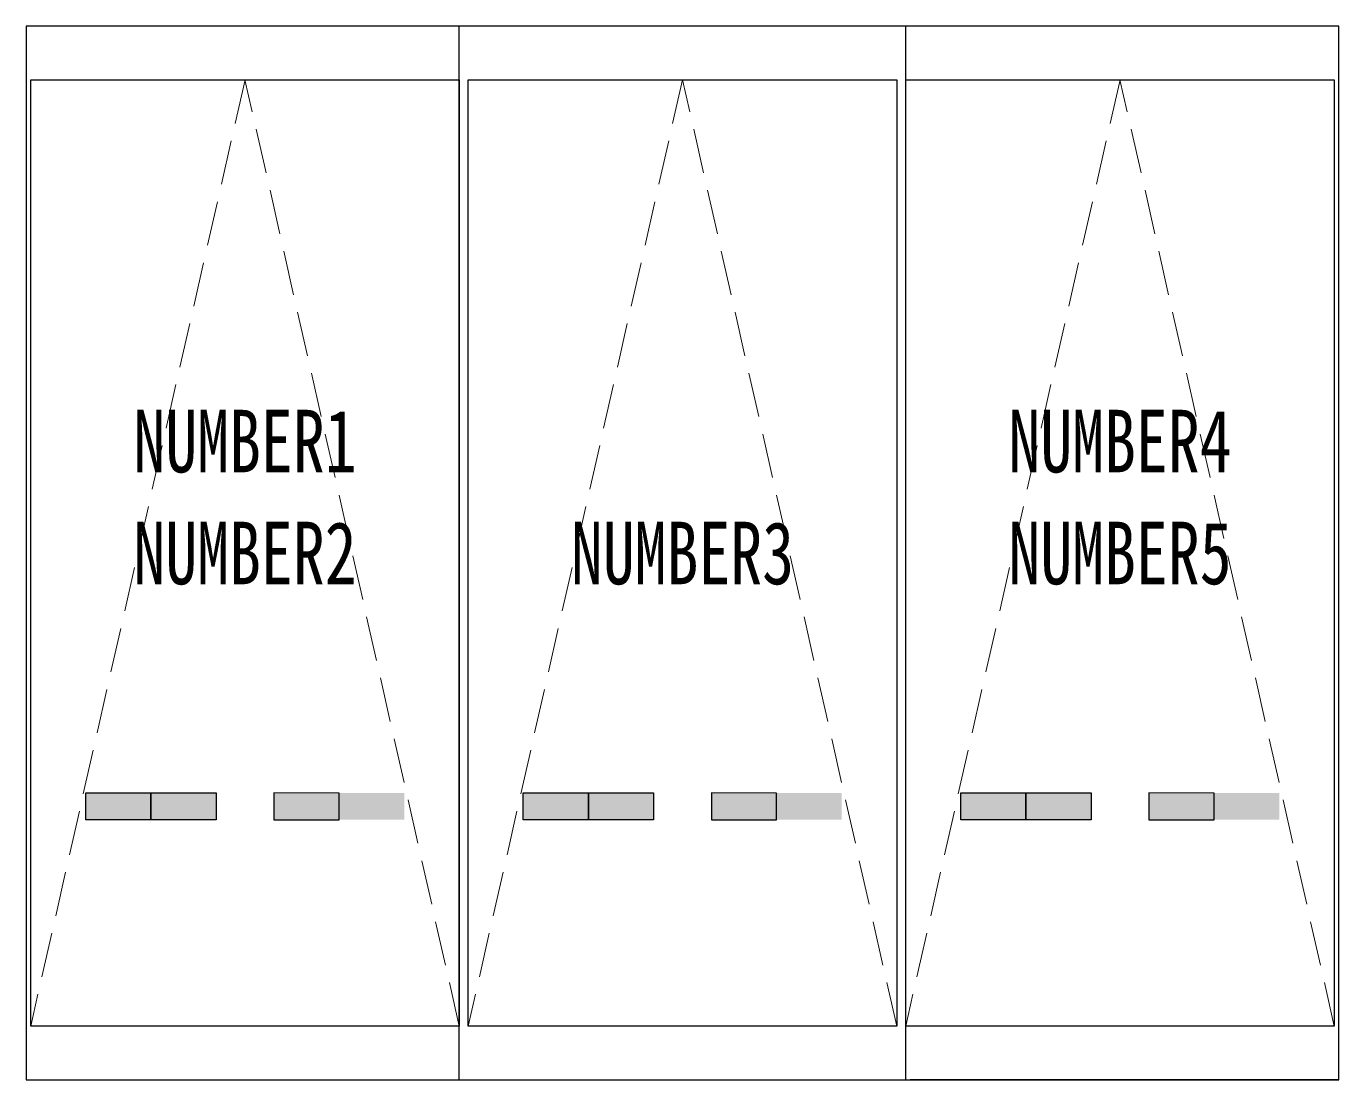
# Model space of a CAD drawing. Extents: x -3675 to 3675, y -5900 to 0.
import ezdxf
from ezdxf.enums import TextEntityAlignment as Align

# ---------------------------------------------------------------- set-up
doc = ezdxf.new("R2010")
doc.units = 0
doc.header["$LTSCALE"] = 1000
doc.linetypes.add('DASH', pattern=[0.35, 0.25, -0.1])
doc.layers.add('COLUMN', color=9, linetype='CONTINUOUS')
doc.layers.add('地面停车位', color=7, linetype='CONTINUOUS')
doc.layers.add('DIM_SYMB', color=3, linetype='CONTINUOUS', lineweight=13)
doc.styles.add('黑体', font='simhei.ttf', dxfattribs={"width": 0.75})

msp = doc.modelspace()

# ---------------------------------------------------------------- hatches: boundary and pattern name
at = {"layer": '地面停车位'}
h = msp.add_hatch(color=8, dxfattribs=at)
h.paths.add_polyline_path([(-3209, -4294.1), (-2976.9, -4294.1), (-2976.9, -4444.1), (-3244.3, -4444.1)])
h.paths.add_polyline_path([(-3341.6, -4294.1), (-3209, -4294.1), (-3244.3, -4444.1), (-3341.6, -4444.1)])
h = msp.add_hatch(color=2, dxfattribs=at)
h.paths.add_polyline_path([(-2976.9, -4294.1), (-2844.3, -4294.1), (-2879.6, -4444.1), (-2976.9, -4444.1)])
h.paths.add_polyline_path([(-2844.3, -4294.1), (-2612.2, -4294.1), (-2612.2, -4444.1), (-2879.6, -4444.1)])
h = msp.add_hatch(color=8, dxfattribs=at)
h.paths.add_polyline_path([(-2287.8, -4294.1), (-2055.8, -4294.1), (-2020.4, -4444.2), (-2287.8, -4444.2)])
h.paths.add_polyline_path([(-2055.8, -4294.1), (-1923.1, -4294.1), (-1923.1, -4444.2), (-2020.4, -4444.2)])
h = msp.add_hatch(color=2, dxfattribs=at)
h.paths.add_polyline_path([(-1691.1, -4294.1), (-1558.4, -4294.1), (-1558.4, -4444.2), (-1655.8, -4444.2)])
h.paths.add_polyline_path([(-1923.1, -4294.1), (-1691.1, -4294.1), (-1655.8, -4444.2), (-1923.1, -4444.2)])
h = msp.add_hatch(color=8, dxfattribs=at)
h.paths.add_polyline_path([(-759, -4294.1), (-526.9, -4294.1), (-526.9, -4444.1), (-794.3, -4444.1)])
h.paths.add_polyline_path([(-891.6, -4294.1), (-759, -4294.1), (-794.3, -4444.1), (-891.6, -4444.1)])
h = msp.add_hatch(color=2, dxfattribs=at)
h.paths.add_polyline_path([(-526.9, -4294.1), (-394.3, -4294.1), (-429.6, -4444.1), (-526.9, -4444.1)])
h.paths.add_polyline_path([(-394.3, -4294.1), (-162.2, -4294.1), (-162.2, -4444.1), (-429.6, -4444.1)])
h = msp.add_hatch(color=8, dxfattribs=at)
h.paths.add_polyline_path([(162.2, -4294.1), (394.2, -4294.1), (429.6, -4444.2), (162.2, -4444.2)])
h.paths.add_polyline_path([(394.2, -4294.1), (526.9, -4294.1), (526.9, -4444.2), (429.6, -4444.2)])
h = msp.add_hatch(color=2, dxfattribs=at)
h.paths.add_polyline_path([(758.9, -4294.1), (891.6, -4294.1), (891.6, -4444.2), (794.2, -4444.2)])
h.paths.add_polyline_path([(526.9, -4294.1), (758.9, -4294.1), (794.2, -4444.2), (526.9, -4444.2)])
h = msp.add_hatch(color=8, dxfattribs=at)
h.paths.add_polyline_path([(1691, -4294.1), (1923.1, -4294.1), (1923.1, -4444.1), (1655.7, -4444.1)])
h.paths.add_polyline_path([(1558.4, -4294.1), (1691, -4294.1), (1655.7, -4444.1), (1558.4, -4444.1)])
h = msp.add_hatch(color=2, dxfattribs=at)
h.paths.add_polyline_path([(1923.1, -4294.1), (2055.7, -4294.1), (2020.4, -4444.1), (1923.1, -4444.1)])
h.paths.add_polyline_path([(2055.7, -4294.1), (2287.8, -4294.1), (2287.8, -4444.1), (2020.4, -4444.1)])
h = msp.add_hatch(color=8, dxfattribs=at)
h.paths.add_polyline_path([(2612.2, -4294.1), (2844.2, -4294.1), (2879.6, -4444.2), (2612.2, -4444.2)])
h.paths.add_polyline_path([(2844.2, -4294.1), (2976.9, -4294.1), (2976.9, -4444.2), (2879.6, -4444.2)])
h = msp.add_hatch(color=2, dxfattribs=at)
h.paths.add_polyline_path([(3208.9, -4294.1), (3341.6, -4294.1), (3341.6, -4444.2), (3244.2, -4444.2)])
h.paths.add_polyline_path([(2976.9, -4294.1), (3208.9, -4294.1), (3244.2, -4444.2), (2976.9, -4444.2)])

# ---------------------------------------------------------------- linework, layer by layer
at = {"layer": 'COLUMN'}
for p, q in [((-1250, -5900), (-1250, 0)), ((1250, -5900), (1250, 0)), ((3675, -5900), (1275, -5900))]:
    msp.add_line(p, q, dxfattribs=at)
msp.add_lwpolyline([(-3675, -5900), (3675, -5900), (3675, 0), (-3675, 0)], close=True, dxfattribs=at)
at = {"layer": '地面停车位', "color": 8, "linetype": 'DASH', "lineweight": 13}
for p, q in [((-2450, -300), (-3650, -5600)), ((-1250, -5600), (-2450, -300)), ((0, -300), (-1200, -5600)), ((1200, -5600), (0, -300)), ((2450, -300), (1250, -5600)), ((3650, -5600), (2450, -300))]:
    msp.add_line(p, q, dxfattribs=at)
at = {"layer": '地面停车位', "color": 8}
for points in [[(-3650, -300), (-1250, -300), (-1250, -5600), (-3650, -5600)], [(-1200, -300), (1200, -300), (1200, -5600), (-1200, -5600)], [(1250, -300), (3650, -300), (3650, -5600), (1250, -5600)], [(-3341.6, -4294), (-2976.9, -4294), (-2976.9, -4444.1), (-3341.6, -4444.1)], [(-1923.1, -4294.1), (-2287.8, -4294), (-2287.8, -4444.2), (-1923.1, -4444.2)], [(-891.6, -4294), (-526.9, -4294), (-526.9, -4444.1), (-891.6, -4444.1)], [(526.9, -4294.1), (162.2, -4294), (162.2, -4444.2), (526.9, -4444.2)], [(1558.4, -4294), (1923.1, -4294), (1923.1, -4444.1), (1558.4, -4444.1)], [(2976.9, -4294.1), (2612.2, -4294), (2612.2, -4444.2), (2976.9, -4444.2)]]:
    msp.add_lwpolyline(points, close=True, dxfattribs=at)
at = {"layer": '地面停车位', "color": 2}
for points in [[(-2976.9, -4294), (-2612.2, -4294), (-2612.2, -4444.1), (-2976.9, -4444.1)], [(-526.9, -4294), (-162.2, -4294), (-162.2, -4444.1), (-526.9, -4444.1)], [(1923.1, -4294), (2287.8, -4294), (2287.8, -4444.1), (1923.1, -4444.1)]]:
    msp.add_lwpolyline(points, close=True, dxfattribs=at)

# ---------------------------------------------------------------- texts
at = {"layer": 'DIM_SYMB', "style": '黑体', "width": 0.75}
for tag, p in [('NUMBER1', (-2450, -2323.2)), ('NUMBER4', (2450, -2323.2)), ('NUMBER2', (-2450, -2950)), ('NUMBER3', (0, -2950)), ('NUMBER5', (2450, -2950))]:
    msp.add_attdef(tag, text='', height=350, dxfattribs=at).set_placement(p, align=Align.MIDDLE_CENTER)

doc.saveas('drawing.dxf')
